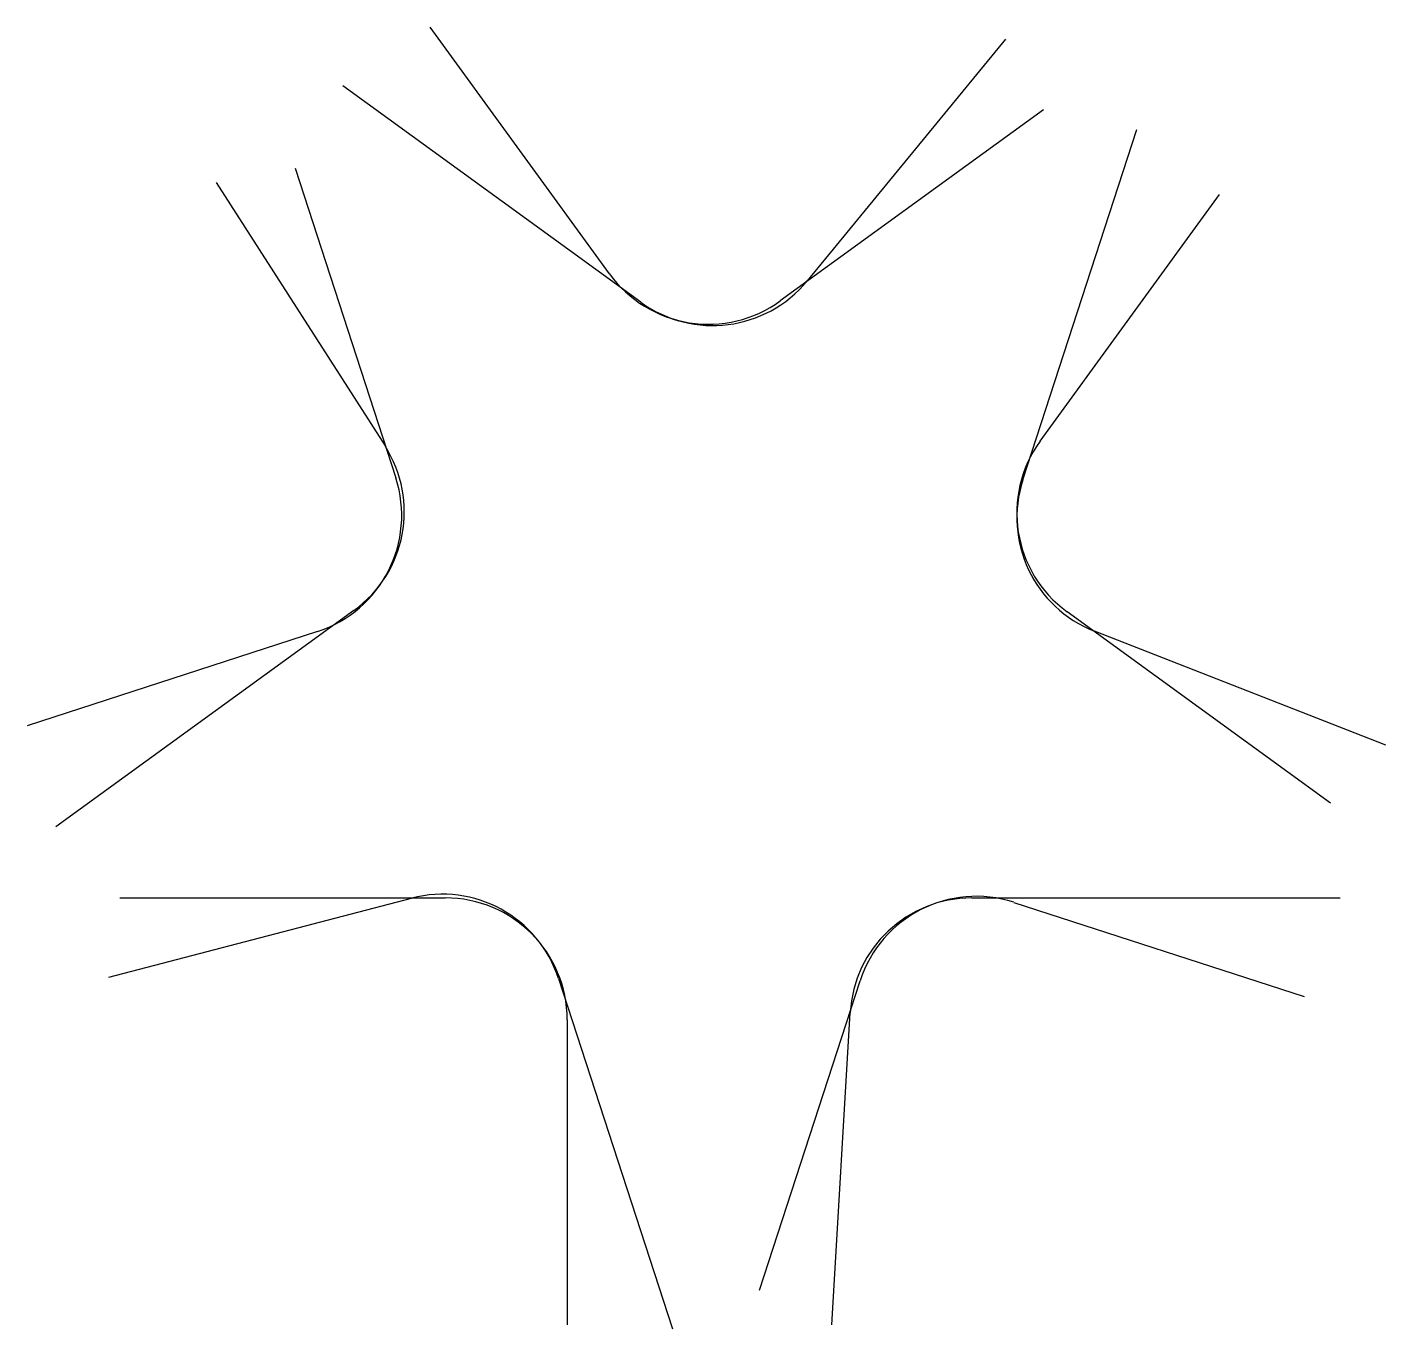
# Model space of a CAD drawing. Extents: x -300 to 367, y -282 to 358.
import ezdxf

# ---------------------------------------------------------------- set-up
doc = ezdxf.new("R2010")
doc.units = 0
doc.layers.get('0').update_dxf_attribs({"linetype": 'CONTINUOUS'})

# ---------------------------------------------------------------- blocks, each defined once
blk = doc.blocks.new('STAR', base_point=(20, 50))
for p, q in [((-4.59, 153.38), (-48.67, 214.06)), ((92.71, 211.12), (43.94, 151.67)), ((3.11, 146.43), (-70.13, 199.65)), ((102.04, 193.77), (37.32, 146.75)), ((96.98, 102.77), (124.96, 188.87)), ((-81.87, 179.36), (-57.15, 103.28)), ((-101.26, 175.85), (-59.79, 111.1)), ((101.22, 112.24), (145.3, 172.92)), ((-67.42, 70.65), (-140.66, 17.43)), ((172.57, 23.31), (107.85, 70.33)), ((-76.41, 65.48), (-147.74, 42.3)), ((186.19, 37.54), (114.59, 65.56)), ((-125, 0), (-45, 0)), ((84.46, 0), (175, 0)), ((-127.65, -19.52), (-53.25, -0.09)), ((94.78, -1.1), (166.11, -24.27)), ((-17.14, -19.85), (10.83, -105.95)), ((32.26, -96.44), (56.98, -20.36)), ((-15, -30), (-15, -105)), ((50, -105), (54.52, -28.24))]:
    blk.add_line(p, q)
for centre, start, end in [((19.69, 171.02), 216, 306), ((20.75, 170.7), 234, 320.6335), ((-85.05, 94.92), 306, 32.6335), ((125.49, 94.61), 144, 234), ((-85.68, 94.01), 288, 18), ((125.52, 93.5), 162, 248.6335), ((-45.67, -29.12), 18, 104.6335), ((84.46, -30), 90, 176.6335), ((85.51, -29.63), 72, 162), ((-45, -30), 0, 90)]:
    blk.add_arc(centre, 30, start, end)

msp = doc.modelspace()

# ---------------------------------------------------------------- block references
at = {"xscale": 2, "yscale": 2}
msp.add_blockref('STAR', (35, 30), dxfattribs=at)

doc.saveas('drawing.dxf')
